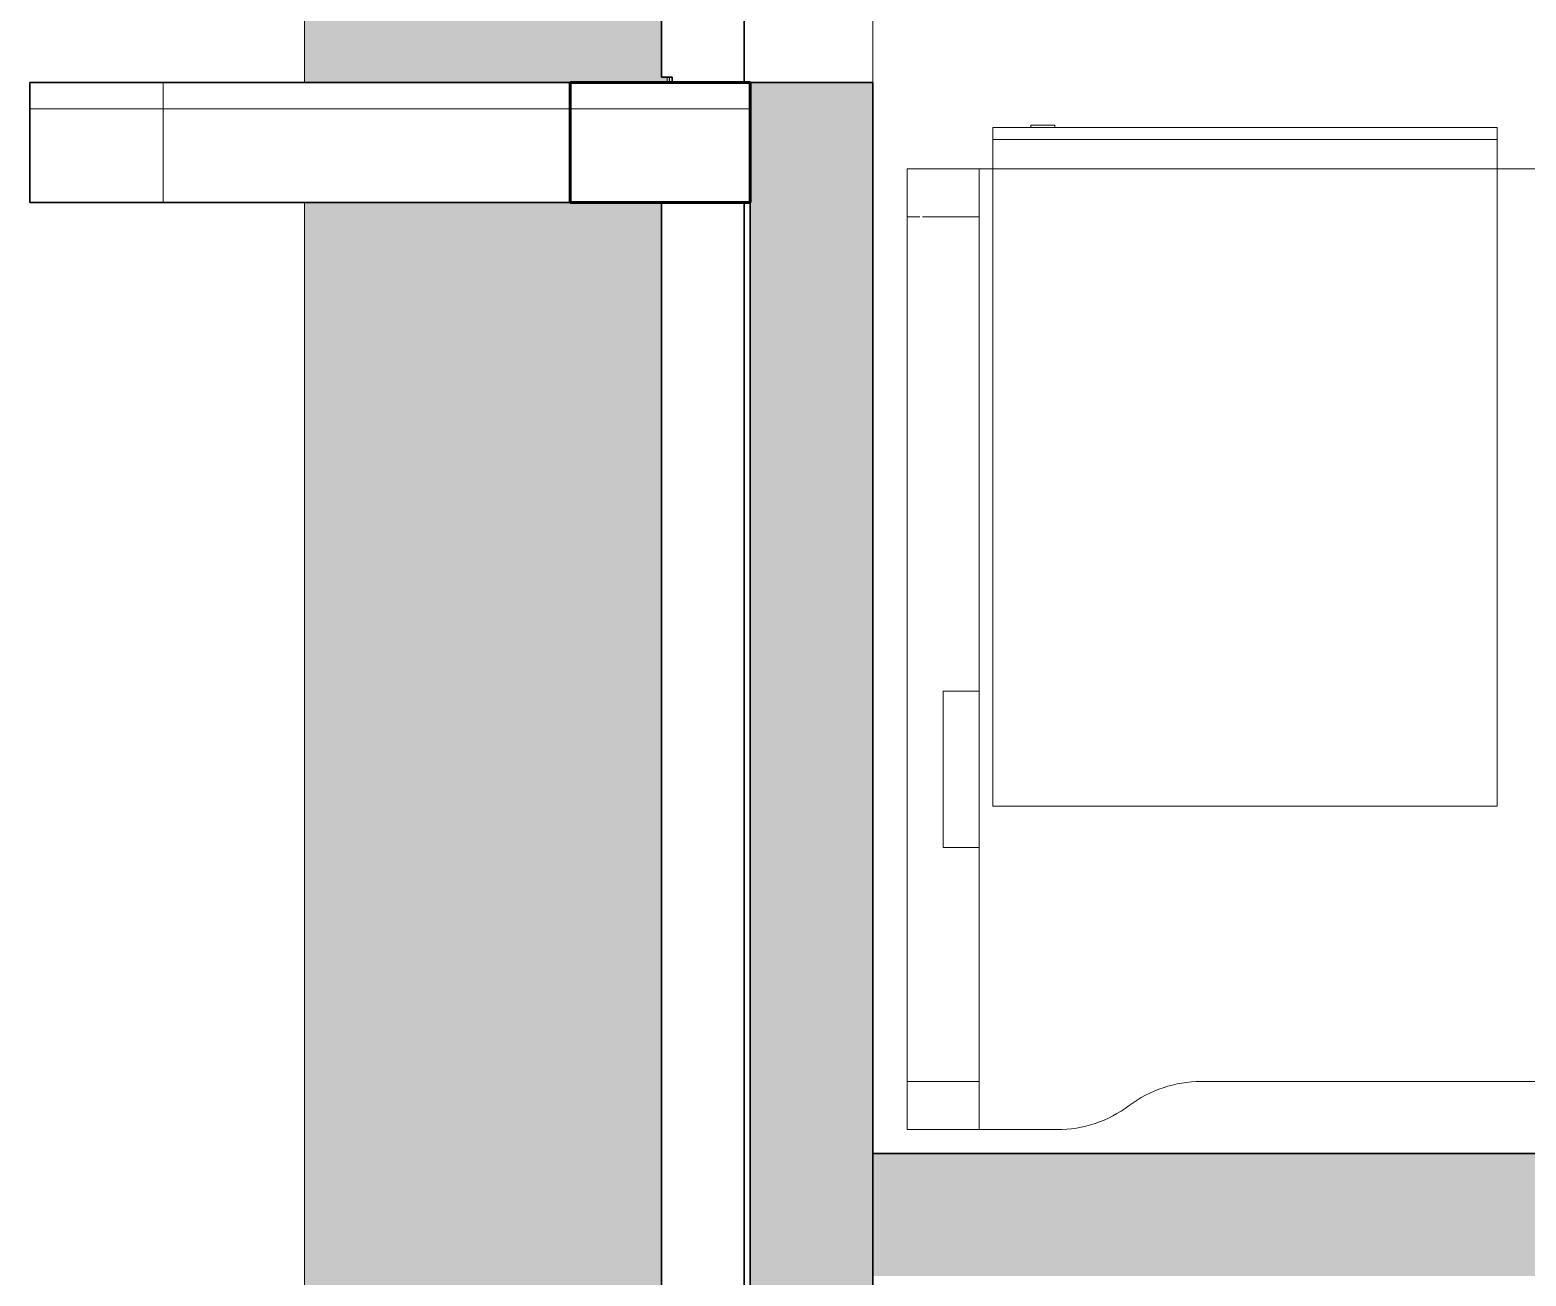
# Model space of a CAD drawing. Header units: millimetres. Extents: x 155927 to 326028, y -36033 to 97293.
# Drawn here: x 156161 to 157407, y 23256 to 24293 of the extents above; entities that cross this region are included whole.
import ezdxf

# ---------------------------------------------------------------- set-up
doc = ezdxf.new("R2010")
doc.units = ezdxf.units.MM
doc.header["$MEASUREMENT"] = 0
for name, color, linetype, lineweight in [('A-GLAZ', 7, 'CONTINUOUS', 9), ('A-WALL-PATT', 7, 'CONTINUOUS', 9), ('I-FURN', 8, 'CONTINUOUS', 9), ('I-WALL', 7, 'CONTINUOUS', 9), ('S-COLS-SYMB', 7, 'CONTINUOUS', 70)]:
    doc.layers.add(name, color=color, linetype=linetype, lineweight=lineweight)

msp = doc.modelspace()

# ---------------------------------------------------------------- hatches: boundary and pattern name
at = {"layer": 'A-GLAZ'}
h = msp.add_hatch(color=256, dxfattribs=at)
h.paths.add_polyline_path([(156389.5, 16190.6), (156404.8, 16190.6), (156404.8, 16290.6), (156691.5, 16290.6), (156691.5, 16294.9), (156686.8, 16294.9), (156686.8, 17486.3), (156691.5, 17486.3), (156691.5, 17490.6), (156686.8, 17490.6), (156686.8, 18843.6), (156389.5, 18843.6), (156389.5, 16290.6)], flags=0)
h.paths.add_polyline_path([(156389.5, 18943.6), (156691.5, 18943.6), (156691.5, 18947.9), (156686.8, 18947.9), (156686.8, 20139.3), (156691.5, 20139.3), (156691.5, 20143.6), (156686.8, 20143.6), (156686.8, 21496.6), (156389.5, 21496.6), (156389.5, 18947.9)], flags=0)
h.paths.add_polyline_path([(156389.5, 21596.6), (156691.5, 21596.6), (156691.5, 21600.9), (156686.8, 21600.9), (156686.8, 22792.3), (156691.5, 22792.3), (156691.5, 22796.6), (156686.8, 22796.6), (156686.8, 24149.6), (156389.5, 24149.6), (156389.5, 21600.9)], flags=0)
h.paths.add_polyline_path([(156389.5, 24249.6), (156691.5, 24249.6), (156691.5, 24253.9), (156686.8, 24253.9), (156686.8, 25445.3), (156691.5, 25445.3), (156691.5, 25449.6), (156404.8, 25449.6), (156404.8, 25549.6), (156389.5, 25549.6), (156389.5, 24253.9)], flags=0)
h = msp.add_hatch(color=256, dxfattribs=at)
h.paths.add_polyline_path([(156691.5, 16290.6), (156693.6, 16290.6), (156693.6, 16294.9), (156691.5, 16294.9)], flags=0)
h.paths.add_polyline_path([(156693.6, 17486.3), (156693.6, 17490.6), (156691.5, 17490.6), (156691.5, 17486.3)], flags=0)
h.paths.add_polyline_path([(156691.5, 18943.6), (156693.6, 18943.6), (156693.6, 18947.9), (156691.5, 18947.9)], flags=0)
h.paths.add_polyline_path([(156691.5, 20139.3), (156693.6, 20139.3), (156693.6, 20143.6), (156691.5, 20143.6)], flags=0)
h.paths.add_polyline_path([(156693.6, 21596.6), (156693.6, 21600.9), (156691.5, 21600.9), (156691.5, 21596.6)], flags=0)
h.paths.add_polyline_path([(156693.6, 22792.3), (156693.6, 22796.6), (156691.5, 22796.6), (156691.5, 22792.3)], flags=0)
h.paths.add_polyline_path([(156691.5, 24249.6), (156693.6, 24249.6), (156693.6, 24253.9), (156691.5, 24253.9)], flags=0)
h.paths.add_polyline_path([(156691.5, 25445.3), (156693.6, 25445.3), (156693.6, 25449.6), (156691.5, 25449.6)], flags=0)
h = msp.add_hatch(color=256, dxfattribs=at)
h.paths.add_polyline_path([(156389.4, 16190.6), (156389.5, 16190.6), (156389.4, 16376.6)], flags=0)
h.paths.add_polyline_path([(156389.4, 18943.6), (156389.5, 18943.6), (156389.4, 19054.5)], flags=0)
h.paths.add_polyline_path([(156389.4, 21596.6), (156389.5, 21596.6), (156389.4, 21732.4)], flags=0)
h.paths.add_polyline_path([(156389.4, 24249.6), (156389.5, 24249.6), (156389.4, 24410.4)], flags=0)
at = {"layer": 'A-WALL-PATT'}
for points in [[(156862.8, 24147.6), (156862.8, 24249.6), (156760.8, 24249.6), (156760.8, 24147.6)], [(156862.8, 22898.6), (156862.8, 24147.6), (156760.8, 24147.6), (156760.8, 22898.6)], [(161148.8, 23255.6), (161148.8, 23357.6), (161017.7, 23357.6), (161017.7, 23320.5), (158617.7, 23320.5), (158617.7, 23357.6), (156862.8, 23357.6), (156862.8, 23255.6), (161119.6, 23255.6)]]:
    msp.add_hatch(color=256, dxfattribs=at).paths.add_polyline_path(points, flags=0)

# ---------------------------------------------------------------- linework, layer by layer
at = {"layer": 'A-GLAZ'}
for p, q in [((156389.4, 25549.6), (156389.4, 24249.6)), ((156389.5, 25549.6), (156389.5, 24249.6)), ((156691.5, 24253.9), (156691.5, 24249.6)), ((156693.6, 24253.9), (156693.6, 24249.6)), ((156389.4, 24149.6), (156389.4, 21596.6)), ((156389.5, 24149.6), (156389.5, 21596.6))]:
    msp.add_line(p, q, dxfattribs=at)
at = {"layer": 'A-GLAZ', "lineweight": 30}
for p, q in [((156686.8, 24314.8), (156686.8, 24253.9)), ((156755.7, 24249.6), (156755.7, 24308.8)), ((156160.8, 24249.6), (156160.8, 24149.6)), ((156760.8, 24249.6), (156160.8, 24249.6)), ((156686.8, 24253.9), (156695.8, 24253.9)), ((156695.8, 24253.9), (156695.8, 24249.6)), ((156695.8, 24249.6), (156755.7, 24249.6)), ((156160.8, 24149.6), (156760.8, 24149.6)), ((156686.8, 24149.6), (156686.8, 22796.6)), ((156755.7, 24149.6), (156686.8, 24149.6)), ((156755.7, 22796.6), (156755.7, 24149.6))]:
    msp.add_line(p, q, dxfattribs=at)
at = {"layer": 'A-GLAZ', "linetype": 'Continuous'}
for p, q in [((156271.8, 24149.6), (156271.8, 24249.6)), ((156160.8, 24227.6), (156760.8, 24227.6))]:
    msp.add_line(p, q, dxfattribs=at)
at = {"layer": 'I-FURN'}
for p, q in [((157382.8, 24211.9), (156962.8, 24211.9)), ((156962.8, 24211.9), (156962.8, 24201.9)), ((156994.4, 24213.9), (156994.4, 24211.9)), ((157014.4, 24213.9), (156994.4, 24213.9)), ((156994.4, 24213.9), (157014.4, 24213.9)), ((157014.4, 24211.9), (157014.4, 24213.9)), ((157382.8, 24201.9), (157382.8, 24211.9)), ((156962.8, 24201.9), (157382.8, 24201.9)), ((157382.8, 24201.9), (156962.8, 24201.9)), ((156962.8, 24201.9), (156962.8, 24177.6)), ((157382.8, 24177.6), (157382.8, 24201.9)), ((156891.3, 23377.6), (156891.3, 24177.6)), ((156891.3, 24177.6), (156891.3, 24137.6)), ((156891.3, 24177.6), (156951.3, 24177.6)), ((156951.3, 24177.6), (156891.3, 24177.6)), ((158491.3, 24177.6), (156891.3, 24177.6)), ((156891.3, 24177.6), (156891.3, 23377.6)), ((156891.3, 23377.6), (156891.3, 24177.6)), ((156891.3, 24177.6), (158491.3, 24177.6)), ((156951.3, 24177.6), (156951.3, 23742.6)), ((156951.3, 24137.6), (156951.3, 24177.6)), ((156962.8, 24177.6), (156962.8, 23646.9)), ((157382.8, 23646.9), (157382.8, 24177.6)), ((156891.3, 24137.6), (156891.3, 23417.6)), ((156901.9, 24137.6), (156891.3, 24137.6)), ((156901.9, 24137.6), (156891.3, 24137.6)), ((156951.3, 24137.6), (156904.2, 24137.6)), ((156951.3, 24137.6), (156904.2, 24137.6)), ((156951.3, 23417.6), (156951.3, 24137.6)), ((156921.3, 23612.6), (156921.3, 23742.6)), ((156921.3, 23742.6), (156951.3, 23742.6)), ((156921.3, 23742.6), (156921.3, 23612.6)), ((156951.3, 23742.6), (156921.3, 23742.6)), ((156951.3, 23742.6), (156951.3, 23612.6)), ((156962.8, 23646.9), (157382.8, 23646.9)), ((156951.3, 23612.6), (156921.3, 23612.6)), ((156951.3, 23612.6), (156921.3, 23612.6)), ((156951.3, 23612.6), (156951.3, 23377.6)), ((156891.3, 23417.6), (156891.3, 23377.6)), ((156951.3, 23417.6), (156891.3, 23417.6)), ((156951.3, 23417.6), (156891.3, 23417.6)), ((156951.3, 23377.6), (156951.3, 23417.6)), ((157136.3, 23417.6), (157968.6, 23417.6)), ((157968.6, 23417.6), (157136.3, 23417.6)), ((156951.3, 23377.6), (156891.3, 23377.6)), ((156951.3, 23377.6), (156891.3, 23377.6)), ((156891.3, 23377.6), (157016.3, 23377.6)), ((157016.3, 23377.6), (156891.3, 23377.6))]:
    msp.add_line(p, q, dxfattribs=at)
for centre, start, end in [((157136.3, 23317.6), 90, 126.8699), ((157136.3, 23317.6), 90, 126.8699), ((157016.3, 23477.6), 270, 306.8699), ((157016.3, 23477.6), 270, 306.8699)]:
    msp.add_arc(centre, 100, start, end, dxfattribs=at)
at = {"layer": 'I-WALL'}
msp.add_line((156862.8, 25449.6), (156862.8, 24249.6), dxfattribs=at)
at = {"layer": 'I-WALL', "lineweight": 30}
for p, q in [((156862.8, 24249.6), (156760.8, 24249.6)), ((156760.8, 24249.6), (156760.8, 24147.6)), ((156862.8, 24147.6), (156862.8, 24249.6)), ((156760.8, 24147.6), (156760.8, 22898.6)), ((156862.8, 22898.6), (156862.8, 24147.6)), ((158617.7, 23357.6), (156862.8, 23357.6)), ((156862.8, 23357.6), (156862.8, 23255.6))]:
    msp.add_line(p, q, dxfattribs=at)
at = {"layer": 'S-COLS-SYMB', "lineweight": 60}
for p, q in [((156610.8, 24249.6), (156610.8, 24149.6)), ((156610.8, 24249.6), (156760.8, 24249.6)), ((156760.8, 24249.6), (156760.8, 24149.6)), ((156610.8, 24149.6), (156760.8, 24149.6))]:
    msp.add_line(p, q, dxfattribs=at)

doc.saveas('drawing.dxf')
